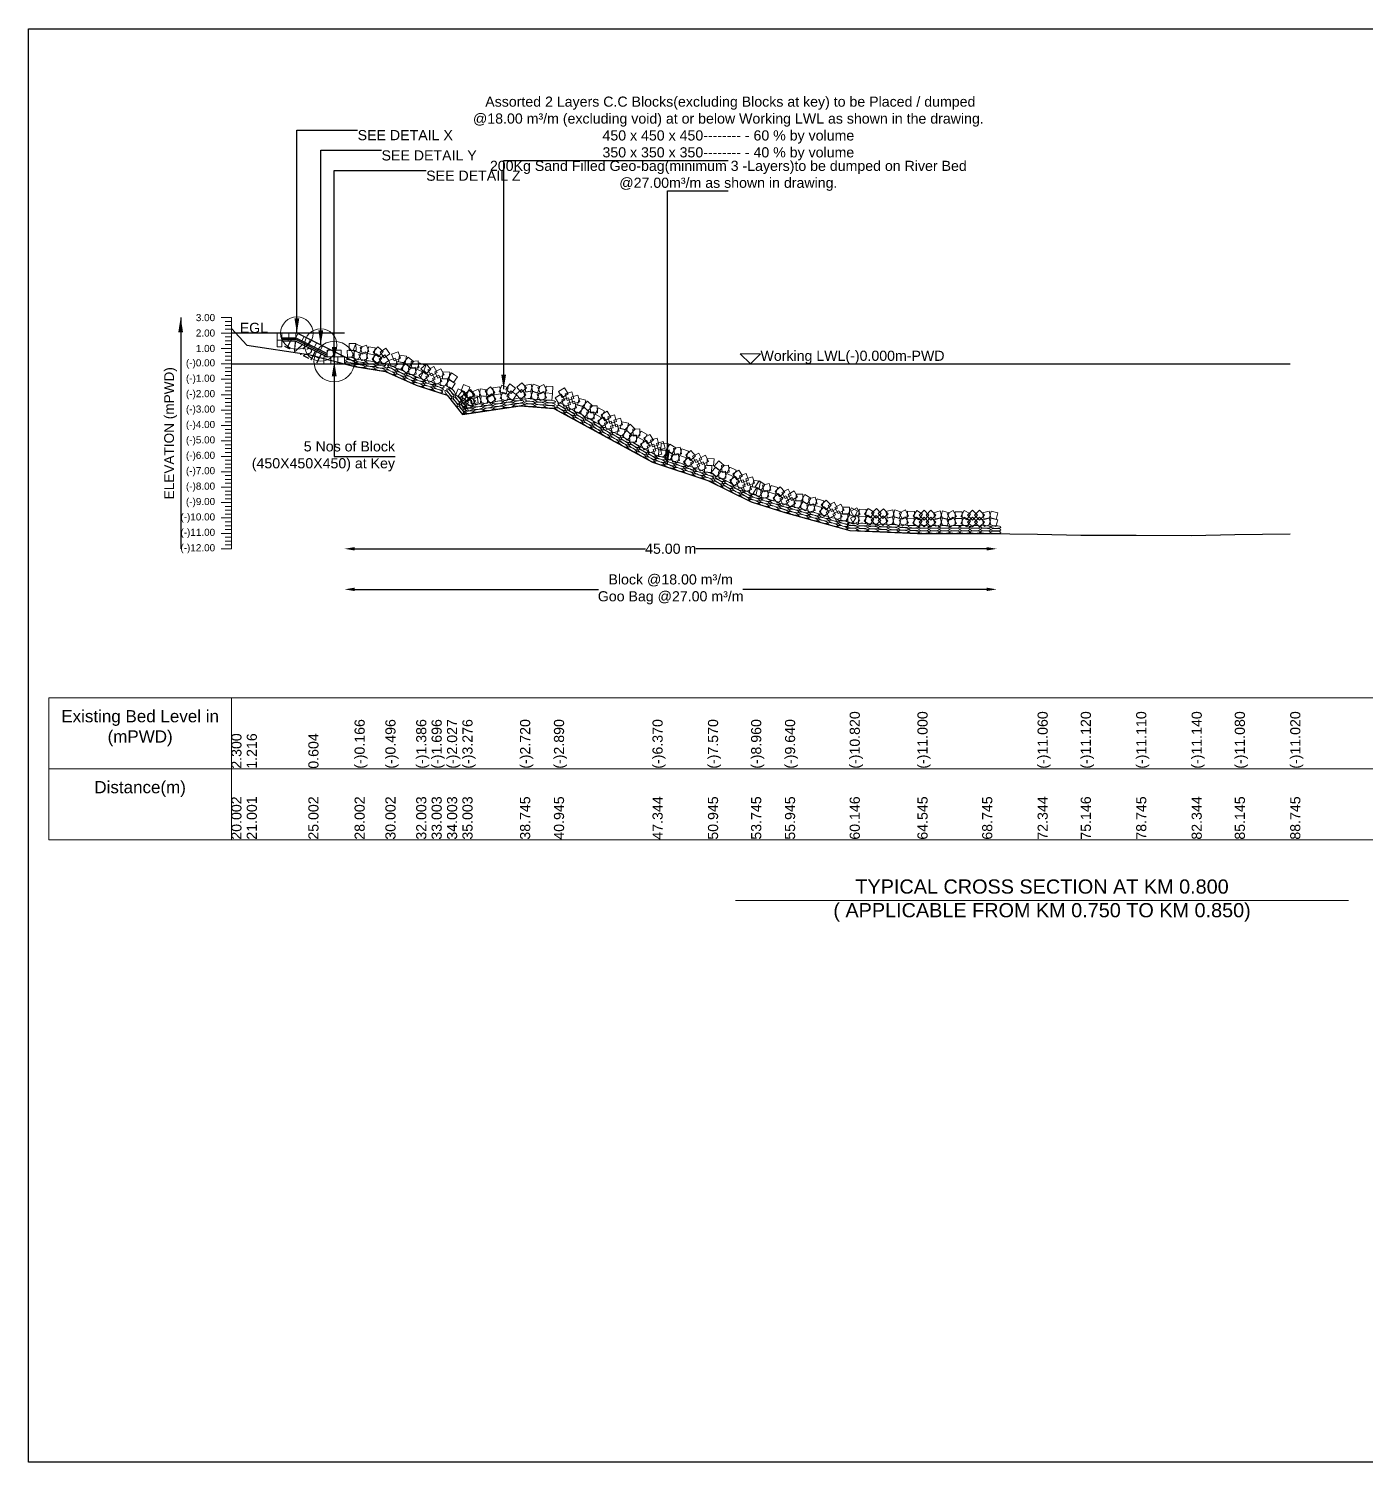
# Model space of a CAD drawing. Header units: inches. Extents: x 89000 to 1304432, y -10828 to 220529.
# Drawn here: x 323979 to 330574, y 163409 to 170480 of the extents above; entities that cross this region are included whole.
import ezdxf

# ---------------------------------------------------------------- set-up
doc = ezdxf.new("R2010")
doc.units = ezdxf.units.IN
doc.header["$LTSCALE"] = 7
doc.header["$MEASUREMENT"] = 0
for name, color, linetype, lineweight in [('Cross section Data Border', 7, 'Continuous', 9), ('Cross Section Labels', 7, 'Continuous', 9), ('Existing_Bed_Level for Xsection', 7, 'Continuous', 25), ('Long Section Labels', 7, 'Continuous', 9)]:
    doc.layers.add(name, color=color, linetype=linetype, lineweight=lineweight)
doc.styles.get("Standard").update_dxf_attribs({"font": 'arial.ttf'})
doc.dimstyles.new('Appron Lebeling Style', dxfattribs={"dimtxt": 50, "dimasz": 50, "dimexe": 0.18, "dimexo": 0.0625, "dimgap": 0.09, "dimtad": 0, "dimtih": 1, "dimtoh": 1, "dimdec": 4, "dimzin": 0, "dimdsep": 46, "dimtxsty": 'Standard', "dimcen": 0.09, "dimse1": 1, "dimse2": 1, "dimadec": 0, "dimazin": 0, "dimtfac": 1, "dimtdec": 4, "dimtofl": 0, "dimtmove": 0, "dimatfit": 3, "dimfxl": 1, "dimtolj": 1, "dimtzin": 0, "dimarcsym": 0})
doc.dimstyles.get("Standard").update_dxf_attribs({"dimtxt": 0.18, "dimasz": 0.18, "dimexe": 0.18, "dimexo": 0.0625, "dimgap": 0.09, "dimtad": 0, "dimtih": 1, "dimtoh": 1, "dimdec": 4, "dimzin": 0, "dimdsep": 46, "dimtxsty": 'Standard', "dimcen": 0.09, "dimadec": 0, "dimazin": 0, "dimtfac": 1, "dimtdec": 4, "dimtofl": 0, "dimtmove": 0, "dimatfit": 3, "dimfxl": 1, "dimtolj": 1, "dimtzin": 0, "dimarcsym": 0})

# ---------------------------------------------------------------- blocks, each defined once
blk = doc.blocks.new('*D17')
at = {"layer": 'Cross Section Labels', "color": 0, "lineweight": -2, "transparency": 16777216}
for p, q in [((325587.9, 167914.8), (327023.2, 167914.8)), ((328705.8, 167914.8), (327270.4, 167914.8))]:
    blk.add_line(p, q, dxfattribs=at)
at = {"layer": 'Cross Section Labels', "color": 0, "transparency": 16777216}
for points in [[(325587.9, 167923.2), (325587.9, 167906.5), (325537.9, 167914.8)], [(328705.8, 167923.2), (328705.8, 167906.5), (328755.8, 167914.8)]]:
    blk.add_solid(points, dxfattribs=at)
at = {"layer": 'Defpoints', "color": 0, "transparency": 16777216}
for p in [(325537.9, 168826.8), (328755.8, 167989.6), (328755.8, 167914.8)]:
    blk.add_point(p, dxfattribs=at)
at = {"layer": 'Cross Section Labels', "color": 0, "transparency": 16777216, "insert": (327146.8, 167914.8), "char_height": 50, "attachment_point": 5}
blk.add_mtext('\\A1;45.00 m', dxfattribs=at)
blk = doc.blocks.new('*D18')
at = {"layer": 'Cross Section Labels', "color": 0, "lineweight": -2, "transparency": 16777216}
for p, q in [((325587.9, 167714.8), (326791.2, 167714.8)), ((328705.8, 167714.8), (327502.4, 167714.8))]:
    blk.add_line(p, q, dxfattribs=at)
at = {"layer": 'Cross Section Labels', "color": 0, "transparency": 16777216}
for points in [[(325587.9, 167723.2), (325587.9, 167706.5), (325537.9, 167714.8)], [(328705.8, 167723.2), (328705.8, 167706.5), (328755.8, 167714.8)]]:
    blk.add_solid(points, dxfattribs=at)
at = {"layer": 'Defpoints', "color": 0, "transparency": 16777216}
for p in [(325537.9, 168826.8), (328755.8, 167989.6), (328755.8, 167714.8)]:
    blk.add_point(p, dxfattribs=at)
at = {"layer": 'Cross Section Labels', "color": 0, "transparency": 16777216, "insert": (327146.8, 167714.8), "char_height": 50, "attachment_point": 5}
blk.add_mtext('\\A1;Block @18.00 m³/m ^JGoo Bag @27.00 m³/m ', dxfattribs=at)

msp = doc.modelspace()

# ---------------------------------------------------------------- linework, layer by layer
msp.add_lwpolyline([(323979.0225, 170480.18743), (333979.0225, 170480.18743), (333979.0225, 163409.18743), (323979.0225, 163409.18743)], close=True)
at = {"layer": 'Cross section Data Border'}
msp.add_lwpolyline([(324079.0225, 167180.18743), (331077.66118, 167180.18743), (331077.66118, 166480.18743), (324079.0225, 166480.18743)], close=True, dxfattribs=at)
for points in [[(324979.0225, 167180.18743), (324979.0225, 166480.18743)], [(324079.0225, 166830.18743), (331077.66118, 166830.18743)]]:
    msp.add_lwpolyline(points, dxfattribs=at)
at = {"layer": 'Cross Section Labels'}
msp.add_lwpolyline([(327539.90686, 168826.82743), (327589.90686, 168876.82743), (327489.90686, 168876.82743)], close=True, dxfattribs=at)
msp.add_lwpolyline([(327467.0225, 166180.18743), (328979.0225, 166180.18743), (330491.0225, 166180.18743)], dxfattribs=at)
for centre, radius in [((325302.30686, 168978.82743), 80), ((325420.10686, 168919.92743), 80), ((325486.60686, 168838.22743), 100)]:
    msp.add_circle(centre, radius, dxfattribs=at)
at = {"layer": 'Existing_Bed_Level for Xsection'}
for points in [[(324979.0225, 169001.62743), (325055.01034, 168919.24343), (325359.05294, 168872.73143), (325587.06207, 168814.21143), (325739.08337, 168789.13143), (325891.10467, 168721.49143), (325967.09251, 168697.93143), (326043.12597, 168672.77543), (326119.11381, 168577.85143), (326403.52107, 168620.10743), (326570.70217, 168607.18743), (327057.07314, 168342.70743), (327330.69639, 168251.50743), (327543.50758, 168145.86743), (327710.69428, 168094.18743), (328029.98524, 168004.50743), (328364.35689, 167990.82743), (328683.49998, 167990.82743), (328957.073, 167986.26743), (329169.96279, 167981.70743), (329443.49652, 167982.46743), (329717.07297, 167980.18743), (329929.95221, 167984.74743), (330203.49385, 167989.30743)], [(325537.90686, 168978.82743), (324979.0225, 168978.82743)], [(325606.30686, 168826.82743), (325307.12098, 168976.42037), (325302.30686, 168978.82743), (325296.92451, 168978.82743), (325228.52451, 168978.82743)], [(325228.52451, 168956.02743), (325296.92451, 168956.02743), (325452.40686, 168878.28625)], [(325228.52451, 168948.42743), (325295.13039, 168948.42743), (325452.40686, 168869.78919)], [(325228.52451, 168940.82743), (325293.33627, 168940.82743), (325452.40686, 168861.29214)], [(324979.0225, 168826.82743), (330203.49385, 168826.82743)]]:
    msp.add_lwpolyline(points, dxfattribs=at)
at = {"layer": 'Long Section Labels'}
for points in [[(324979.0225, 169054.82743), (324929.0225, 169054.82743)], [(324979.0225, 169035.82743), (324949.0225, 169035.82743)], [(324979.0225, 169016.82743), (324949.0225, 169016.82743)], [(324979.0225, 168997.82743), (324949.0225, 168997.82743)], [(324979.0225, 167914.82743), (324979.0225, 167990.82743), (324979.0225, 168066.82743), (324979.0225, 168142.82743), (324979.0225, 168218.82743), (324979.0225, 168294.82743), (324979.0225, 168370.82743), (324979.0225, 168446.82743), (324979.0225, 168522.82743), (324979.0225, 168598.82743), (324979.0225, 168674.82743), (324979.0225, 168750.82743), (324979.0225, 168826.82743), (324979.0225, 168902.82743), (324979.0225, 168978.82743), (324979.0225, 169054.82743)], [(324979.0225, 168978.82743), (324929.0225, 168978.82743)], [(324979.0225, 168959.82743), (324949.0225, 168959.82743)], [(324979.0225, 168940.82743), (324949.0225, 168940.82743)], [(324979.0225, 168902.82743), (324929.0225, 168902.82743)], [(324979.0225, 168921.82743), (324949.0225, 168921.82743)], [(324979.0225, 168883.82743), (324949.0225, 168883.82743)], [(324979.0225, 168864.82743), (324949.0225, 168864.82743)], [(324979.0225, 168826.82743), (324929.0225, 168826.82743)], [(324979.0225, 168845.82743), (324949.0225, 168845.82743)], [(324979.0225, 168807.82743), (324949.0225, 168807.82743)], [(324979.0225, 168788.82743), (324949.0225, 168788.82743)], [(324979.0225, 168750.82743), (324929.0225, 168750.82743)], [(324979.0225, 168769.82743), (324949.0225, 168769.82743)], [(324979.0225, 168731.82743), (324949.0225, 168731.82743)], [(324979.0225, 168674.82743), (324929.0225, 168674.82743)], [(324979.0225, 168712.82743), (324949.0225, 168712.82743)], [(324979.0225, 168693.82743), (324949.0225, 168693.82743)], [(324979.0225, 168655.82743), (324949.0225, 168655.82743)], [(324979.0225, 168598.82743), (324929.0225, 168598.82743)], [(324979.0225, 168636.82743), (324949.0225, 168636.82743)], [(324979.0225, 168617.82743), (324949.0225, 168617.82743)], [(324979.0225, 168579.82743), (324949.0225, 168579.82743)], [(324979.0225, 168522.82743), (324929.0225, 168522.82743)], [(324979.0225, 168560.82743), (324949.0225, 168560.82743)], [(324979.0225, 168541.82743), (324949.0225, 168541.82743)], [(324979.0225, 168503.82743), (324949.0225, 168503.82743)], [(324979.0225, 168446.82743), (324929.0225, 168446.82743)], [(324979.0225, 168484.82743), (324949.0225, 168484.82743)], [(324979.0225, 168465.82743), (324949.0225, 168465.82743)], [(324979.0225, 168370.82743), (324929.0225, 168370.82743)], [(324979.0225, 168427.82743), (324949.0225, 168427.82743)], [(324979.0225, 168408.82743), (324949.0225, 168408.82743)], [(324979.0225, 168389.82743), (324949.0225, 168389.82743)], [(324979.0225, 168294.82743), (324929.0225, 168294.82743)], [(324979.0225, 168351.82743), (324949.0225, 168351.82743)], [(324979.0225, 168332.82743), (324949.0225, 168332.82743)], [(324979.0225, 168313.82743), (324949.0225, 168313.82743)], [(324979.0225, 168275.82743), (324949.0225, 168275.82743)], [(324979.0225, 168256.82743), (324949.0225, 168256.82743)], [(324979.0225, 168237.82743), (324949.0225, 168237.82743)], [(324979.0225, 168218.82743), (324929.0225, 168218.82743)], [(324979.0225, 168199.82743), (324949.0225, 168199.82743)], [(324979.0225, 168180.82743), (324949.0225, 168180.82743)], [(324979.0225, 168161.82743), (324949.0225, 168161.82743)], [(324979.0225, 168142.82743), (324929.0225, 168142.82743)], [(324979.0225, 168123.82743), (324949.0225, 168123.82743)], [(324979.0225, 168104.82743), (324949.0225, 168104.82743)], [(324979.0225, 168085.82743), (324949.0225, 168085.82743)], [(324979.0225, 168066.82743), (324929.0225, 168066.82743)], [(324979.0225, 168047.82743), (324949.0225, 168047.82743)], [(324979.0225, 168028.82743), (324949.0225, 168028.82743)], [(324979.0225, 168009.82743), (324949.0225, 168009.82743)], [(324979.0225, 167990.82743), (324929.0225, 167990.82743)], [(324979.0225, 167971.82743), (324949.0225, 167971.82743)], [(324979.0225, 167952.82743), (324949.0225, 167952.82743)], [(324979.0225, 167914.82743), (324929.0225, 167914.82743)], [(324979.0225, 167933.82743), (324949.0225, 167933.82743)]]:
    msp.add_lwpolyline(points, dxfattribs=at)
for points in [[(325228.52451, 168978.82743), (325205.72451, 168978.82743), (325205.72451, 168944.62743), (325228.52451, 168944.62743)], [(325228.52451, 168944.62743), (325205.72451, 168944.62743), (325205.72451, 168910.42743), (325228.52451, 168910.42743)], [(325262.72451, 168978.82743), (325228.52451, 168978.82743), (325228.52451, 168956.02743), (325262.72451, 168956.02743)], [(325296.92451, 168978.82743), (325262.72451, 168978.82743), (325262.72451, 168956.02743), (325296.92451, 168956.02743)], [(325337.71039, 168961.12566), (325307.12098, 168976.42037), (325296.92451, 168956.02743), (325327.51392, 168940.73272)], [(325368.2998, 168945.83096), (325337.71039, 168961.12566), (325327.51392, 168940.73272), (325358.10333, 168925.43802)], [(325398.88921, 168930.53625), (325368.2998, 168945.83096), (325358.10333, 168925.43802), (325388.69274, 168910.14331)], [(325429.47862, 168915.24155), (325398.88921, 168930.53625), (325388.69274, 168910.14331), (325419.28215, 168894.84861)], [(325593.77376, 168927.09219), (325559.57575, 168926.72399), (325559.94395, 168892.52597), (325594.14197, 168892.89418)], [(325460.06803, 168899.94684), (325429.47862, 168915.24155), (325419.28215, 168894.84861), (325449.87156, 168879.5539)], [(325469.50686, 168861.02743), (325435.30686, 168861.02743), (325435.30686, 168826.82743), (325469.50686, 168826.82743)], [(325486.60686, 168895.22743), (325452.40686, 168895.22743), (325452.40686, 168861.02743), (325486.60686, 168861.02743)], [(325503.70686, 168861.02743), (325469.50686, 168861.02743), (325469.50686, 168826.82743), (325503.70686, 168826.82743)], [(325520.80686, 168895.22743), (325486.60686, 168895.22743), (325486.60686, 168861.02743), (325520.80686, 168861.02743)], [(325537.90686, 168861.02743), (325503.70686, 168861.02743), (325503.70686, 168826.82743), (325537.90686, 168826.82743)], [(325585.27168, 168893.96585), (325551.07366, 168893.59765), (325551.44186, 168859.39963), (325585.63988, 168859.76783)], [(325619.33277, 168877.7533), (325588.18236, 168891.87037), (325574.06528, 168860.71996), (325605.2157, 168846.60289)], [(325624.89973, 168911.49717), (325593.74932, 168925.61425), (325579.63224, 168894.46383), (325610.78266, 168880.34676)], [(325640.43395, 168885.69236), (325608.42021, 168873.66072), (325620.45185, 168841.64698), (325652.46559, 168853.67862)], [(325646.00091, 168919.43623), (325613.98717, 168907.40459), (325626.01881, 168875.39085), (325658.03255, 168887.42249)], [(325683.84219, 168872.19117), (325650.09832, 168877.75813), (325644.53136, 168844.01425), (325678.27523, 168838.4473)], [(325689.40915, 168905.93504), (325655.66528, 168911.502), (325650.09832, 168877.75813), (325683.84219, 168872.19117)], [(325721.99554, 168854.92342), (325695.54298, 168876.60065), (325673.86575, 168850.14809), (325700.31831, 168828.47086)], [(325727.5625, 168888.66729), (325701.10994, 168910.34452), (325679.43271, 168883.89196), (325705.88527, 168862.21473)], [(325735.62045, 168870.82775), (325707.81557, 168850.91473), (325727.72859, 168823.10984), (325755.53347, 168843.02286)], [(325741.18741, 168904.57162), (325713.38253, 168884.6586), (325733.29554, 168856.85371), (325761.10043, 168876.76673)], [(325813.759, 168854.48825), (325801.48235, 168886.40884), (325769.56176, 168874.13219), (325781.83841, 168842.2116)], [(325842.4652, 168864.63054), (325808.68389, 168869.96561), (325803.34882, 168836.1843), (325837.13013, 168830.84923)], [(325878.20411, 168839.03345), (325851.62481, 168860.55508), (325830.10318, 168833.97578), (325856.68248, 168812.45415)], [(325799.85619, 168823.24162), (325787.57954, 168855.16221), (325755.65896, 168842.88556), (325767.93561, 168810.96497)], [(325828.5624, 168833.3839), (325794.78109, 168838.71898), (325789.44601, 168804.93767), (325823.22733, 168799.60259)], [(325864.30131, 168807.78682), (325837.72201, 168829.30845), (325816.20037, 168802.72915), (325842.77968, 168781.20752)], [(325886.72305, 168810.14352), (325852.70913, 168806.58075), (325856.2719, 168772.56684), (325890.28582, 168776.1296)], [(325900.62585, 168841.39016), (325866.61193, 168837.82739), (325870.1747, 168803.81347), (325904.18862, 168807.37624)], [(325925.31882, 168786.12429), (325894.07219, 168800.02709), (325880.16939, 168768.78046), (325911.41602, 168754.87766)], [(325939.22163, 168817.37092), (325907.97499, 168831.27373), (325894.07219, 168800.02709), (325925.31882, 168786.12429)], [(325952.90722, 168767.38052), (325929.6667, 168792.47073), (325904.57649, 168769.23021), (325927.81701, 168744.14)], [(325963.03527, 168800.04644), (325939.79475, 168825.13665), (325914.70455, 168801.89613), (325937.94507, 168776.80593)], [(325978.70665, 168813.93867), (325948.44039, 168798.01404), (325964.36502, 168767.74779), (325994.63128, 168783.67242)], [(326028.71902, 168772.41338), (326013.34389, 168802.96245), (325982.79483, 168787.58731), (325998.16996, 168757.03825)], [(326056.2807, 168785.34654), (326022.13725, 168787.31256), (326020.17123, 168753.16912), (326054.31467, 168751.20309)], [(325968.57859, 168781.27275), (325938.31234, 168765.34812), (325954.23696, 168735.08187), (325984.50322, 168751.00649)], [(326017.9765, 168739.94435), (326002.60137, 168770.49341), (325972.05231, 168755.11828), (325987.42744, 168724.56921)], [(326045.53818, 168752.8775), (326011.39473, 168754.84353), (326009.42871, 168720.70008), (326043.57215, 168718.73406)], [(326083.63466, 168730.94263), (326055.05611, 168749.72845), (326036.2703, 168721.14991), (326064.84884, 168702.36409)], [(326094.37718, 168763.41167), (326065.79863, 168782.19749), (326047.01282, 168753.61894), (326075.59136, 168734.83313)], [(326156.48577, 168712.64856), (326124.63422, 168725.10323), (326112.17956, 168693.25168), (326144.03111, 168680.79701)], [(326345.32283, 168708.85106), (326313.50578, 168721.3936), (326300.96324, 168689.57655), (326332.78029, 168677.03401)], [(326353.42722, 168728.16181), (326333.0498, 168700.69544), (326360.51617, 168680.31803), (326380.89358, 168707.7844)], [(326435.09107, 168708.00585), (326412.83291, 168733.97149), (326386.86727, 168711.71334), (326409.12542, 168685.74769)], [(326458.74278, 168727.17637), (326425.12555, 168720.8897), (326431.41221, 168687.27248), (326465.02944, 168693.55914)], [(326500.99047, 168715.02675), (326468.73832, 168726.4039), (326457.36118, 168694.15176), (326489.61332, 168682.77461)], [(326521.32809, 168724.75659), (326490.47165, 168710.00802), (326505.22021, 168679.15158), (326536.07665, 168693.90015)], [(326565.73922, 168715.0505), (326531.6409, 168717.68566), (326529.00573, 168683.58734), (326563.10406, 168680.95217)], [(326129.78673, 168691.27565), (326097.93518, 168703.73032), (326085.48052, 168671.87876), (326117.33207, 168659.4241)], [(326116.6266, 168692.979), (326096.24919, 168665.51263), (326123.71556, 168645.13522), (326144.09297, 168672.60159)], [(326121.65272, 168659.15034), (326101.27531, 168631.68398), (326128.74167, 168611.30656), (326149.11908, 168638.77293)], [(326153.04251, 168652.2151), (326131.6696, 168678.91414), (326104.97056, 168657.54123), (326126.34347, 168630.84219)], [(326177.9188, 168677.64675), (326150.43621, 168698.00228), (326130.08068, 168670.5197), (326157.56326, 168650.16417)], [(326169.87225, 168613.86653), (326164.69205, 168647.67194), (326130.88664, 168642.49173), (326136.06685, 168608.68632)], [(326179.74155, 168673.58802), (326158.36864, 168700.28705), (326131.6696, 168678.91414), (326153.04251, 168652.2151)], [(326182.94491, 168643.81809), (326155.46233, 168664.17362), (326135.1068, 168636.69104), (326162.58938, 168616.33551)], [(326196.57129, 168635.23944), (326191.39108, 168669.04485), (326157.58568, 168663.86464), (326162.76589, 168630.05923)], [(326196.70627, 168701.60386), (326165.33388, 168687.98721), (326178.95053, 168656.61482), (326210.32292, 168670.23147)], [(326201.73238, 168667.7752), (326170.35999, 168654.15855), (326183.97664, 168622.78616), (326215.34903, 168636.40281)], [(326240.59881, 168699.16975), (326206.62276, 168703.07721), (326202.7153, 168669.10117), (326236.69135, 168665.1937)], [(326245.62493, 168665.34109), (326211.64888, 168669.24855), (326207.74142, 168635.27251), (326241.71746, 168631.36504)], [(326258.25827, 168713.18516), (326231.46212, 168691.93413), (326252.71316, 168665.13798), (326279.50931, 168686.38901)], [(326263.28439, 168679.35651), (326236.48824, 168658.10547), (326257.73927, 168631.30932), (326284.53542, 168652.56036)], [(326303.71565, 168713.61508), (326269.88699, 168708.58896), (326274.9131, 168674.7603), (326308.74176, 168679.78642)], [(326308.74176, 168679.78642), (326274.9131, 168674.7603), (326279.93922, 168640.93164), (326313.76788, 168645.95776)], [(326350.34894, 168675.0224), (326318.53189, 168687.56494), (326305.98935, 168655.74789), (326337.80641, 168643.20535)], [(326358.45333, 168694.33315), (326338.07592, 168666.86679), (326365.54228, 168646.48937), (326385.91969, 168673.95574)], [(326432.4559, 168673.90752), (326410.19775, 168699.87316), (326384.2321, 168677.61501), (326406.49026, 168651.64937)], [(326456.10761, 168693.07804), (326422.49038, 168686.79138), (326428.77705, 168653.17415), (326462.39427, 168659.46082)], [(326498.3553, 168680.92843), (326466.10316, 168692.30557), (326454.72601, 168660.05343), (326486.97815, 168648.67629)], [(326518.69292, 168690.65826), (326487.83648, 168675.90969), (326502.58505, 168645.05326), (326533.44148, 168659.80182)], [(326563.10406, 168680.95217), (326529.00573, 168683.58734), (326526.37056, 168649.48901), (326560.46889, 168646.85384)], [(326624.2764, 168648.77996), (326606.40811, 168677.94096), (326577.24711, 168660.07266), (326595.1154, 168630.91166)], [(326640.61441, 168678.82509), (326622.74612, 168707.98609), (326593.58512, 168690.11779), (326611.45341, 168660.95679)], [(326642.36805, 168659.32881), (326609.56637, 168649.64948), (326619.2457, 168616.84779), (326652.04739, 168626.52713)], [(326658.70606, 168689.37393), (326625.90438, 168679.6946), (326635.58371, 168646.89292), (326668.3854, 168656.57225)], [(326698.43972, 168640.25116), (326688.73427, 168673.04512), (326655.9403, 168663.33967), (326665.64575, 168630.54571)], [(326727.8601, 168648.08399), (326694.60855, 168656.08237), (326686.61016, 168622.83082), (326719.86172, 168614.83243)], [(326682.10171, 168610.20603), (326672.39626, 168643), (326639.60229, 168633.29455), (326649.30774, 168600.50058)], [(326711.52209, 168618.03887), (326678.27054, 168626.03725), (326670.27215, 168592.7857), (326703.52371, 168584.78731)], [(326745.11753, 168589.68703), (326720.32949, 168613.24956), (326696.76696, 168588.46151), (326721.555, 168564.89898)], [(326761.45554, 168619.73215), (326736.6675, 168643.29468), (326713.10497, 168618.50664), (326737.89301, 168594.94411)], [(326767.65557, 168590.25742), (326733.46621, 168589.40446), (326734.31917, 168555.2151), (326768.50853, 168556.06806)], [(326783.99358, 168620.30254), (326749.80422, 168619.44958), (326750.65718, 168585.26022), (326784.84654, 168586.11318)], [(326804.22406, 168563.25181), (326774.17894, 168579.58982), (326757.84092, 168549.54469), (326787.88605, 168533.20668)], [(326820.56207, 168593.29693), (326790.51695, 168609.63494), (326774.17894, 168579.58982), (326804.22406, 168563.25181)], [(326850.93027, 168564.45901), (326833.06198, 168593.62001), (326803.90098, 168575.75171), (326821.76927, 168546.59071)], [(326869.02192, 168575.00786), (326836.22024, 168565.32853), (326845.89957, 168532.52684), (326878.70126, 168542.20617)], [(326834.59226, 168534.41389), (326816.72397, 168563.57489), (326787.56297, 168545.70659), (326805.43126, 168516.54559)], [(326852.68391, 168544.96274), (326819.88223, 168535.2834), (326829.56156, 168502.48172), (326862.36325, 168512.16105)], [(326892.41757, 168495.83996), (326882.71212, 168528.63393), (326849.91815, 168518.92848), (326859.6236, 168486.13451)], [(326908.75558, 168525.88508), (326899.05013, 168558.67905), (326866.25616, 168548.9736), (326875.96161, 168516.17963)], [(326921.83795, 168503.67279), (326888.5864, 168511.67118), (326880.58801, 168478.41962), (326913.83957, 168470.42124)], [(326938.17596, 168533.71791), (326904.92441, 168541.7163), (326896.92602, 168508.46475), (326930.17758, 168500.46636)], [(326971.7714, 168505.36608), (326946.98336, 168528.92861), (326923.42083, 168504.14056), (326948.20887, 168480.57803)], [(326994.30944, 168505.93647), (326960.12008, 168505.08351), (326960.97304, 168470.89415), (326995.1624, 168471.74711)], [(326955.43339, 168475.32095), (326930.64535, 168498.88348), (326907.08282, 168474.09544), (326931.87086, 168450.53291)], [(326977.97143, 168475.89134), (326943.78207, 168475.03839), (326944.63503, 168440.84903), (326978.82439, 168441.70198)], [(327014.53992, 168448.88573), (326984.4948, 168465.22374), (326968.15678, 168435.17862), (326998.20191, 168418.84061)], [(327030.87793, 168478.93085), (327000.83281, 168495.26886), (326984.4948, 168465.22374), (327014.53992, 168448.88573)], [(327044.90812, 168420.04781), (327027.03983, 168449.20881), (326997.87883, 168431.34051), (327015.74712, 168402.17951)], [(327061.24613, 168450.09294), (327043.37784, 168479.25394), (327014.21684, 168461.38564), (327032.08513, 168432.22464)], [(327079.33778, 168460.64178), (327046.5361, 168450.96245), (327056.21543, 168418.16077), (327089.01712, 168427.8401)], [(327119.07144, 168411.51901), (327109.36599, 168444.31297), (327076.57202, 168434.60752), (327086.27747, 168401.81356)], [(327133.62932, 168434.20001), (327099.4903, 168436.24139), (327097.44892, 168402.10237), (327131.58794, 168400.06099)], [(327062.99977, 168430.59666), (327030.19809, 168420.91733), (327039.87742, 168388.11564), (327072.67911, 168397.79498)], [(327102.73343, 168381.47388), (327093.02798, 168414.26785), (327060.23401, 168404.5624), (327069.93946, 168371.76843)], [(327122.81516, 168401.75477), (327088.67614, 168403.79615), (327086.63475, 168369.65713), (327120.77378, 168367.61574)], [(327160.86313, 168379.73586), (327132.32612, 168398.58471), (327113.47727, 168370.04771), (327142.01428, 168351.19885)], [(327171.67729, 168412.18111), (327143.14028, 168431.02996), (327124.29143, 168402.49295), (327152.82844, 168383.6441)], [(327182.95163, 168384.25103), (327149.44204, 168377.41381), (327156.27926, 168343.90422), (327189.78885, 168350.74144)], [(327193.76579, 168416.69627), (327160.2562, 168409.85905), (327167.09342, 168376.34946), (327200.60301, 168383.18668)], [(327223.69039, 168364.079), (327191.24515, 168374.89316), (327180.43099, 168342.44792), (327212.87623, 168331.63376)], [(327234.50456, 168396.52425), (327202.05931, 168407.33841), (327191.24515, 168374.89316), (327223.69039, 168364.079)], [(327258.64644, 168341.01543), (327235.9398, 168366.5898), (327210.36543, 168343.88316), (327233.07207, 168318.30879)], [(327269.4606, 168373.46068), (327246.75396, 168399.03505), (327221.17959, 168376.32841), (327243.88623, 168350.75404)], [(327285.42124, 168387.01959), (327254.82614, 168371.73628), (327270.10944, 168341.14117), (327300.70455, 168356.42448)], [(327333.15588, 168345.62859), (327317.84822, 168376.21151), (327287.26529, 168360.90385), (327302.57295, 168330.32092)], [(327360.74603, 168358.50087), (327326.60701, 168360.54226), (327324.56563, 168326.40324), (327358.70465, 168324.36185)], [(327274.60708, 168354.57434), (327244.01197, 168339.29104), (327259.29528, 168308.69593), (327289.89039, 168323.97923)], [(327322.34172, 168313.18334), (327307.03406, 168343.76627), (327276.45113, 168328.4586), (327291.75879, 168297.87568)], [(327349.93187, 168326.05563), (327315.79285, 168328.09701), (327313.75147, 168293.95799), (327347.89049, 168291.91661)], [(327394.70721, 168295.59071), (327369.05792, 168318.21269), (327346.43594, 168292.56339), (327372.08524, 168269.94142)], [(327409.91369, 168326.22408), (327384.26439, 168348.84605), (327361.64242, 168323.19676), (327387.29171, 168300.57479)], [(327417.20831, 168297.001), (327383.07452, 168294.87395), (327385.20157, 168260.74016), (327419.33536, 168262.86721)], [(327432.41479, 168327.63436), (327398.281, 168325.50731), (327400.40805, 168291.37352), (327434.54184, 168293.50057)], [(327469.9647, 168302.01091), (327439.33134, 168317.21738), (327424.12486, 168286.58402), (327454.75823, 168271.37754)], [(327501.38696, 168274.32526), (327482.44387, 168302.7998), (327453.96933, 168283.85671), (327472.91242, 168255.38217)], [(327454.75823, 168271.37754), (327424.12486, 168286.58402), (327408.91838, 168255.95066), (327439.55175, 168240.74418)], [(327486.18048, 168243.69189), (327467.2374, 168272.16643), (327438.76286, 168253.22335), (327457.70594, 168224.74881)], [(327503.86626, 168254.90792), (327471.44826, 168244.01237), (327482.34381, 168211.59437), (327514.76181, 168222.48992)], [(327519.07274, 168285.54128), (327486.65474, 168274.64574), (327497.55028, 168242.22773), (327529.96829, 168253.12328)], [(327545.40374, 168207.30069), (327534.48238, 168239.71), (327502.07306, 168228.78864), (327512.99442, 168196.37933)], [(327560.61022, 168237.93405), (327549.68885, 168270.34337), (327517.27954, 168259.42201), (327528.2009, 168227.01269)], [(327574.51164, 168216.22495), (327540.985, 168222.97806), (327534.23189, 168189.45142), (327567.75853, 168182.69831)], [(327589.71811, 168246.85832), (327556.19147, 168253.61142), (327549.43837, 168220.08479), (327582.96501, 168213.33168)], [(327611.45624, 168231.77966), (327582.51284, 168249.99831), (327564.29418, 168221.0549), (327593.23759, 168202.83625)], [(327633.44044, 168236.77802), (327600.08881, 168229.20775), (327607.65908, 168195.85613), (327641.0107, 168203.42639)], [(327674.61168, 168217.50403), (327641.93713, 168227.60424), (327631.83692, 168194.9297), (327664.51147, 168184.82949)], [(327710.06498, 168195.21241), (327686.80309, 168220.2828), (327661.7327, 168197.0209), (327684.9946, 168171.95052)], [(327601.35603, 168199.10511), (327572.41263, 168217.32377), (327554.19398, 168188.38036), (327583.13738, 168170.16171)], [(327623.34023, 168204.10348), (327589.9886, 168196.53321), (327597.55887, 168163.18158), (327630.9105, 168170.75185)], [(327664.51147, 168184.82949), (327631.83692, 168194.9297), (327621.73672, 168162.25515), (327654.41126, 168152.15495)], [(327699.96478, 168162.53787), (327676.70288, 168187.60825), (327651.6325, 168164.34636), (327674.89439, 168139.27597)], [(327715.6243, 168176.44345), (327685.37163, 168160.49303), (327701.32206, 168130.24036), (327731.57473, 168146.19078)], [(327725.72451, 168209.11799), (327695.47184, 168193.16757), (327711.42226, 168162.9149), (327741.67493, 168178.86532)], [(327763.14784, 168137.48623), (327746.39314, 168167.301), (327716.57838, 168150.5463), (327733.33307, 168120.73154)], [(327772.39581, 168170.41213), (327755.64112, 168200.2269), (327725.82635, 168183.4722), (327742.58105, 168153.65744)], [(327790.08989, 168151.66502), (327755.89227, 168152.06917), (327755.48813, 168117.87156), (327789.68574, 168117.46741)], [(327799.33786, 168184.59092), (327765.14025, 168184.99507), (327764.7361, 168150.79746), (327798.93371, 168150.39331)], [(327829.14867, 168131.49347), (327799.74175, 168148.95408), (327782.28114, 168119.54716), (327811.68807, 168102.08655)], [(327838.39665, 168164.41938), (327808.98972, 168181.87998), (327791.52912, 168152.47306), (327820.93604, 168135.01245)], [(327860.24358, 168169.98716), (327827.09987, 168161.55303), (327835.53399, 168128.40932), (327868.6777, 168136.84345)], [(327901.90162, 168151.78923), (327868.97572, 168161.03721), (327859.72775, 168128.1113), (327892.65365, 168118.86333)], [(327937.92206, 168130.42615), (327914.01673, 168154.88377), (327889.55911, 168130.97844), (327913.46444, 168106.52082)], [(327850.9956, 168137.06126), (327817.85189, 168128.62713), (327826.28602, 168095.48342), (327859.42973, 168103.91755)], [(327892.65365, 168118.86333), (327859.72775, 168128.1113), (327850.47977, 168095.1854), (327883.40567, 168085.93743)], [(327928.67409, 168097.50024), (327904.76876, 168121.95787), (327880.31114, 168098.05254), (327904.21646, 168073.59492)], [(327943.96709, 168111.80794), (327914.13899, 168095.07699), (327930.86994, 168065.24889), (327960.69803, 168081.97984)], [(327953.21506, 168144.73384), (327923.38696, 168128.00289), (327940.11791, 168098.1748), (327969.94601, 168114.90574)], [(327993.62914, 168072.75041), (327976.87445, 168102.56517), (327947.05968, 168085.81048), (327963.81438, 168055.99571)], [(328002.87712, 168105.67631), (327986.12242, 168135.49107), (327956.30766, 168118.73638), (327973.06235, 168088.92161)], [(328020.57119, 168086.9292), (327986.37358, 168087.33335), (327985.96943, 168053.13573), (328020.16705, 168052.73159)], [(328029.81917, 168119.8551), (327995.62156, 168120.25925), (327995.21741, 168086.06164), (328029.41502, 168085.65749)], [(328059.62998, 168066.75765), (328030.22306, 168084.21826), (328012.76245, 168054.81133), (328042.16937, 168037.35073)], [(328068.87796, 168099.68355), (328039.47103, 168117.14416), (328022.01042, 168087.73724), (328051.41735, 168070.27663)], [(328064.43213, 168082.37967), (328034.1303, 168066.52284), (328049.98712, 168036.22101), (328080.28896, 168052.07784)], [(328065.83017, 168116.55108), (328035.52834, 168100.69425), (328051.38516, 168070.39242), (328081.687, 168086.24925)], [(328110.56381, 168108.4604), (328076.39239, 168109.85844), (328074.99435, 168075.68702), (328109.16577, 168074.28898)], [(328149.14464, 168061.81731), (328120.2394, 168080.09645), (328101.96026, 168051.19121), (328130.8655, 168032.91207)], [(328150.54268, 168095.98872), (328121.63744, 168114.26786), (328103.3583, 168085.36262), (328132.26354, 168067.08348)], [(328160.72205, 168079.26866), (328135.56142, 168056.1044), (328158.72568, 168030.94378), (328183.88631, 168054.10803)], [(328162.12009, 168113.44007), (328136.95946, 168090.27582), (328160.12372, 168065.11519), (328185.28435, 168088.27945)], [(328218.05851, 168052.72924), (328194.87422, 168077.87141), (328169.73205, 168054.68712), (328192.91634, 168029.54495)], [(328219.45655, 168086.90065), (328196.27226, 168112.04282), (328171.13009, 168088.85853), (328194.31438, 168063.71636)], [(328242.39817, 168106.9155), (328209.03079, 168099.41499), (328216.53129, 168066.04761), (328249.89868, 168073.54811)], [(328285.05831, 168096.30451), (328252.41515, 168106.50568), (328242.21398, 168073.86251), (328274.85715, 168063.66135)], [(328305.03006, 168106.7648), (328274.72823, 168090.90797), (328290.58506, 168060.60614), (328320.88689, 168076.46297)], [(328349.7637, 168098.67412), (328315.59229, 168100.07216), (328314.19425, 168065.90074), (328348.36566, 168064.5027)], [(328389.74258, 168086.20244), (328360.83733, 168104.48158), (328342.55819, 168075.57634), (328371.46344, 168057.2972)], [(328396.67693, 168105.07048), (328372.48425, 168080.89706), (328396.65767, 168056.70438), (328420.85035, 168080.8778)], [(328455.05035, 168080.89706), (328430.85767, 168105.07048), (328406.68425, 168080.8778), (328430.87693, 168056.70438)], [(328477.15463, 168101.83299), (328444.12174, 168092.97475), (328452.97998, 168059.94186), (328486.01286, 168068.8001)], [(328520.21286, 168092.97475), (328487.17998, 168101.83299), (328478.32174, 168068.8001), (328511.35463, 168059.94186)], [(328539.74032, 168104.24271), (328510.11202, 168087.16045), (328527.19428, 168057.53214), (328556.82258, 168074.61441)], [(328584.7673, 168097.98743), (328550.5673, 168097.98743), (328550.5673, 168063.78743), (328584.7673, 168063.78743)], [(328625.22258, 168087.16045), (328595.59428, 168104.24271), (328578.51202, 168074.61441), (328608.14032, 168057.53214)], [(328636.07693, 168105.07048), (328611.88425, 168080.89706), (328636.05767, 168056.70438), (328660.25035, 168080.8778)], [(328694.45035, 168080.89706), (328670.25767, 168105.07048), (328646.08425, 168080.8778), (328670.27693, 168056.70438)], [(328718.40005, 168101.26668), (328685.22412, 168092.9602), (328693.5306, 168059.78427), (328726.70653, 168068.09075)], [(328761.30468, 168091.69207), (328728.42401, 168101.0996), (328719.01648, 168068.21893), (328751.89715, 168058.8114)], [(328109.16577, 168074.28898), (328074.99435, 168075.68702), (328073.59631, 168041.51561), (328107.76773, 168040.11757)], [(328241.00013, 168072.74408), (328207.63275, 168065.24358), (328215.13325, 168031.87619), (328248.50064, 168039.3767)], [(328283.66027, 168062.1331), (328251.01711, 168072.33426), (328240.81594, 168039.6911), (328273.45911, 168029.48993)], [(328303.63202, 168072.59339), (328273.33019, 168056.73656), (328289.18702, 168026.43473), (328319.48885, 168042.29156)], [(328348.36566, 168064.5027), (328314.19425, 168065.90074), (328312.79621, 168031.72933), (328346.96762, 168030.33129)], [(328388.34454, 168052.03103), (328359.43929, 168070.31017), (328341.16015, 168041.40493), (328370.0654, 168023.12579)], [(328396.67693, 168070.87048), (328372.48425, 168046.69706), (328396.65767, 168022.50438), (328420.85035, 168046.6778)], [(328455.05035, 168046.69706), (328430.85767, 168070.87048), (328406.68425, 168046.6778), (328430.87693, 168022.50438)], [(328477.15463, 168067.63299), (328444.12174, 168058.77475), (328452.97998, 168025.74186), (328486.01286, 168034.6001)], [(328520.21286, 168058.77475), (328487.17998, 168067.63299), (328478.32174, 168034.6001), (328511.35463, 168025.74186)], [(328539.74032, 168070.04271), (328510.11202, 168052.96045), (328527.19428, 168023.33214), (328556.82258, 168040.41441)], [(328584.7673, 168063.78743), (328550.5673, 168063.78743), (328550.5673, 168029.58743), (328584.7673, 168029.58743)], [(328625.22258, 168052.96045), (328595.59428, 168070.04271), (328578.51202, 168040.41441), (328608.14032, 168023.33214)], [(328636.07693, 168070.87048), (328611.88425, 168046.69706), (328636.05767, 168022.50438), (328660.25035, 168046.6778)], [(328694.45035, 168046.69706), (328670.25767, 168070.87048), (328646.08425, 168046.6778), (328670.27693, 168022.50438)], [(328717.83008, 168067.07143), (328684.65415, 168058.76495), (328692.96063, 168025.58902), (328726.13656, 168033.8955)], [(328760.7347, 168057.49682), (328727.85403, 168066.90435), (328718.4465, 168034.02368), (328751.32717, 168024.61615)]]:
    msp.add_lwpolyline(points, close=True, dxfattribs=at)
for centre, major_axis in [((325570.43537, 168851.82565), (24.49877, -6.28777)), ((325564.01158, 168826.79686), (24.49877, -6.28777)), ((325567.22348, 168839.31125), (24.49877, -6.28777)), ((325612.90846, 168816.49469), (24.95547, -4.11708)), ((325615.01154, 168829.24238), (24.95547, -4.11708)), ((325617.11461, 168841.99006), (24.95547, -4.11708)), ((325662.8194, 168808.26054), (24.95547, -4.11708)), ((325664.92247, 168821.00823), (24.95547, -4.11708)), ((325667.02555, 168833.75591), (24.95547, -4.11708)), ((325712.73034, 168800.02639), (24.95547, -4.11708)), ((325714.83341, 168812.77408), (24.95547, -4.11708)), ((325716.93648, 168825.52176), (24.95547, -4.11708)), ((325762.55022, 168785.76073), (23.10862, -10.2819)), ((325767.80239, 168797.56501), (23.10862, -10.2819)), ((325773.05456, 168809.36929), (23.10862, -10.2819)), ((325814.01963, 168777.00122), (23.10862, -10.2819)), ((325819.2718, 168788.8055), (23.10862, -10.2819)), ((325808.76746, 168765.19694), (23.10862, -10.2819)), ((325854.98471, 168744.63315), (23.10862, -10.2819)), ((325860.23688, 168756.43743), (23.10862, -10.2819)), ((325865.48905, 168768.24171), (23.10862, -10.2819)), ((325900.8283, 168725.24), (24.15826, -7.49026)), ((325904.65445, 168737.58046), (24.15826, -7.49026)), ((325908.48061, 168749.92092), (24.15826, -7.49026)), ((325949.14483, 168710.25948), (24.15826, -7.49026)), ((325952.97098, 168722.59994), (24.15826, -7.49026)), ((325956.79714, 168734.9404), (24.15826, -7.49026)), ((326001.46419, 168706.97258), (24.01266, -7.94469)), ((326005.52248, 168719.23866), (24.01266, -7.94469)), ((326068.52348, 168692.73392), (15.80645, -19.74542)), ((325997.40591, 168694.7065), (24.01266, -7.94469)), ((326048.35087, 168676.58549), (15.80645, -19.74542)), ((326058.43718, 168684.6597), (15.80645, -19.74542)), ((326079.96378, 168637.09465), (15.80645, -19.74542)), ((326090.05008, 168645.16886), (15.80645, -19.74542)), ((326100.13639, 168653.24307), (15.80645, -19.74542)), ((326294.60048, 168636.57904), (25.01817, 3.71709)), ((326344.63682, 168644.01322), (25.01817, 3.71709)), ((326394.67317, 168651.4474), (25.01817, 3.71709)), ((326396.57192, 168638.66769), (25.01817, 3.71709)), ((326451.31584, 168635.85156), (25.21761, -1.94885)), ((326452.31135, 168648.73315), (25.21761, -1.94885)), ((326502.74656, 168644.83545), (25.21761, -1.94885)), ((326553.18178, 168640.93774), (25.21761, -1.94885)), ((326111.57669, 168597.6038), (15.80645, -19.74542)), ((326121.66299, 168605.67801), (15.80645, -19.74542)), ((326131.7493, 168613.75222), (15.80645, -19.74542)), ((326144.49144, 168614.27649), (25.01817, 3.71709)), ((326146.3902, 168601.49677), (25.01817, 3.71709)), ((326148.28895, 168588.71706), (25.01817, 3.71709)), ((326194.52779, 168621.71067), (25.01817, 3.71709)), ((326196.42654, 168608.93095), (25.01817, 3.71709)), ((326198.3253, 168596.15124), (25.01817, 3.71709)), ((326244.56413, 168629.14485), (25.01817, 3.71709)), ((326246.46289, 168616.36514), (25.01817, 3.71709)), ((326248.36164, 168603.58542), (25.01817, 3.71709)), ((326296.49923, 168623.79932), (25.01817, 3.71709)), ((326298.39799, 168611.01961), (25.01817, 3.71709)), ((326346.53558, 168631.23351), (25.01817, 3.71709)), ((326348.43433, 168618.45379), (25.01817, 3.71709)), ((326398.47068, 168625.88797), (25.01817, 3.71709)), ((326450.32033, 168622.96997), (25.21761, -1.94885)), ((326500.75555, 168619.07227), (25.21761, -1.94885)), ((326501.75105, 168631.95386), (25.21761, -1.94885)), ((326551.19076, 168615.17456), (25.21761, -1.94885)), ((326552.18627, 168628.05615), (25.21761, -1.94885)), ((326600.5976, 168598.28415), (22.22004, -12.08287)), ((326606.76974, 168609.63453), (22.22004, -12.08287)), ((326612.94188, 168620.98491), (22.22004, -12.08287)), ((326645.03768, 168574.11842), (22.22004, -12.08287)), ((326651.20981, 168585.4688), (22.22004, -12.08287)), ((326657.38195, 168596.81918), (22.22004, -12.08287)), ((326695.64989, 168561.30307), (22.22004, -12.08287)), ((326701.82203, 168572.65345), (22.22004, -12.08287)), ((326689.47775, 168549.95269), (22.22004, -12.08287)), ((326733.91783, 168525.78695), (22.22004, -12.08287)), ((326740.08996, 168537.13733), (22.22004, -12.08287)), ((326746.2621, 168548.48771), (22.22004, -12.08287)), ((326778.3579, 168501.62122), (22.22004, -12.08287)), ((326784.53004, 168512.9716), (22.22004, -12.08287)), ((326790.70218, 168524.32198), (22.22004, -12.08287)), ((326828.97011, 168488.80587), (22.22004, -12.08287)), ((326835.14225, 168500.15625), (22.22004, -12.08287)), ((326822.79798, 168477.45549), (22.22004, -12.08287)), ((326867.23805, 168453.28976), (22.22004, -12.08287)), ((326873.41019, 168464.64014), (22.22004, -12.08287)), ((326879.58233, 168475.99051), (22.22004, -12.08287)), ((326911.67813, 168429.12402), (22.22004, -12.08287)), ((326917.85026, 168440.4744), (22.22004, -12.08287)), ((326924.0224, 168451.82478), (22.22004, -12.08287)), ((326962.29034, 168416.30867), (22.22004, -12.08287)), ((326968.46248, 168427.65905), (22.22004, -12.08287)), ((326956.1182, 168404.95829), (22.22004, -12.08287)), ((327000.55828, 168380.79256), (22.22004, -12.08287)), ((327006.73041, 168392.14294), (22.22004, -12.08287)), ((327012.90255, 168403.49332), (22.22004, -12.08287)), ((327044.99835, 168356.62682), (22.22004, -12.08287)), ((327051.17049, 168367.9772), (22.22004, -12.08287)), ((327057.34263, 168379.32758), (22.22004, -12.08287)), ((327094.81932, 168350.55457), (23.99506, -7.99767)), ((327098.90467, 168362.81167), (23.99506, -7.99767)), ((327090.73397, 168338.29748), (23.99506, -7.99767)), ((327138.72409, 168322.30213), (23.99506, -7.99767)), ((327142.80944, 168334.55923), (23.99506, -7.99767)), ((327146.89479, 168346.81632), (23.99506, -7.99767)), ((327186.71422, 168306.30679), (23.99506, -7.99767)), ((327190.79957, 168318.56388), (23.99506, -7.99767)), ((327194.88492, 168330.82097), (23.99506, -7.99767)), ((327234.70434, 168290.31144), (23.99506, -7.99767)), ((327238.78969, 168302.56853), (23.99506, -7.99767)), ((327242.87504, 168314.82562), (23.99506, -7.99767)), ((327286.77981, 168286.57318), (23.99506, -7.99767)), ((327290.86516, 168298.83028), (23.99506, -7.99767)), ((327338.85528, 168282.83493), (23.99506, -7.99767)), ((327282.69446, 168274.31609), (23.99506, -7.99767)), ((327330.68458, 168258.32074), (23.99506, -7.99767)), ((327334.76993, 168270.57784), (23.99506, -7.99767)), ((327376.93912, 168235.76456), (22.65508, -11.24604)), ((327382.68379, 168247.33716), (22.65508, -11.24604)), ((327388.42846, 168258.90977), (22.65508, -11.24604)), ((327422.24927, 168213.27249), (22.65508, -11.24604)), ((327427.99394, 168224.84509), (22.65508, -11.24604)), ((327433.73861, 168236.4177), (22.65508, -11.24604)), ((327479.04876, 168213.92563), (22.65508, -11.24604)), ((327467.55942, 168190.78042), (22.65508, -11.24604)), ((327473.30409, 168202.35302), (22.65508, -11.24604)), ((327512.86957, 168168.28835), (22.65508, -11.24604)), ((327518.61424, 168179.86095), (22.65508, -11.24604)), ((327524.35891, 168191.43356), (22.65508, -11.24604)), ((327558.00146, 168148.14874), (24.16464, -7.46966)), ((327561.81709, 168160.49246), (24.16464, -7.46966)), ((327565.63272, 168172.83617), (24.16464, -7.46966)), ((327610.14637, 168145.55313), (24.16464, -7.46966)), ((327613.962, 168157.89684), (24.16464, -7.46966)), ((327662.29128, 168142.95751), (24.16464, -7.46966)), ((327606.33074, 168133.20941), (24.16464, -7.46966)), ((327654.66002, 168118.27008), (24.16464, -7.46966)), ((327658.47565, 168130.6138), (24.16464, -7.46966)), ((327702.9893, 168103.33075), (24.16464, -7.46966)), ((327706.80493, 168115.67447), (24.16464, -7.46966)), ((327710.62056, 168128.01818), (24.16464, -7.46966)), ((327751.45544, 168089.44872), (24.35053, -6.83939)), ((327754.94912, 168101.8874), (24.35053, -6.83939)), ((327758.4428, 168114.32607), (24.35053, -6.83939)), ((327800.1565, 168075.76994), (24.35053, -6.83939)), ((327803.65018, 168088.20861), (24.35053, -6.83939)), ((327807.14386, 168100.64729), (24.35053, -6.83939)), ((327852.35125, 168074.52983), (24.35053, -6.83939)), ((327855.84493, 168086.9685), (24.35053, -6.83939)), ((327904.54599, 168073.28972), (24.35053, -6.83939)), ((327848.85757, 168062.09116), (24.35053, -6.83939)), ((327897.55863, 168048.41237), (24.35053, -6.83939)), ((327901.05231, 168060.85105), (24.35053, -6.83939)), ((327946.2597, 168034.73359), (24.35053, -6.83939)), ((327949.75338, 168047.17227), (24.35053, -6.83939)), ((327953.24706, 168059.61094), (24.35053, -6.83939)), ((327994.96077, 168021.05481), (24.35053, -6.83939)), ((327998.45445, 168033.49348), (24.35053, -6.83939)), ((328001.94813, 168045.93216), (24.35053, -6.83939)), ((328042.63034, 168010.45549), (25.27166, -1.03393)), ((328043.15849, 168023.36469), (25.27166, -1.03393)), ((328043.68664, 168036.27389), (25.27166, -1.03393)), ((328093.17366, 168008.38763), (25.27166, -1.03393)), ((328093.70181, 168021.29683), (25.27166, -1.03393)), ((328094.22996, 168034.20603), (25.27166, -1.03393)), ((328143.71698, 168006.31977), (25.27166, -1.03393)), ((328144.24513, 168019.22898), (25.27166, -1.03393)), ((328144.77327, 168032.13818), (25.27166, -1.03393)), ((328194.26029, 168004.25192), (25.27166, -1.03393)), ((328194.78844, 168017.16112), (25.27166, -1.03393)), ((328195.31659, 168030.07032), (25.27166, -1.03393)), ((328244.80361, 168002.18406), (25.27166, -1.03393)), ((328245.33176, 168015.09326), (25.27166, -1.03393)), ((328245.85991, 168028.00246), (25.27166, -1.03393)), ((328295.34693, 168000.11621), (25.27166, -1.03393)), ((328295.87508, 168013.02541), (25.27166, -1.03393)), ((328296.40322, 168025.93461), (25.27166, -1.03393)), ((328346.41839, 168010.95755), (25.27166, -1.03393)), ((328346.94654, 168023.86675), (25.27166, -1.03393)), ((328396.1961, 168023.12743), (25.2928, 0)), ((328396.1961, 168010.20743), (25.2928, 0)), ((328446.7817, 168023.12743), (25.2928, 0)), ((328446.7817, 168010.20743), (25.2928, 0)), ((328497.3673, 168023.12743), (25.2928, 0)), ((328497.3673, 168010.20743), (25.2928, 0)), ((328547.9529, 168023.12743), (25.2928, 0)), ((328547.9529, 168010.20743), (25.2928, 0)), ((328598.5385, 168023.12743), (25.2928, 0)), ((328598.5385, 168010.20743), (25.2928, 0)), ((328649.1241, 168023.12743), (25.2928, 0)), ((328649.1241, 168010.20743), (25.2928, 0)), ((328700.03044, 168009.93458), (25.28929, -0.42153)), ((328700.24576, 168022.85279), (25.28929, -0.42153)), ((328750.60901, 168009.09152), (25.28929, -0.42153)), ((328750.82434, 168022.00973), (25.28929, -0.42153)), ((328345.89024, 167998.04835), (25.27166, -1.03393)), ((328396.1961, 167997.28743), (25.2928, 0)), ((328446.7817, 167997.28743), (25.2928, 0)), ((328497.3673, 167997.28743), (25.2928, 0)), ((328547.9529, 167997.28743), (25.2928, 0)), ((328598.5385, 167997.28743), (25.2928, 0)), ((328649.1241, 167997.28743), (25.2928, 0)), ((328699.81511, 167997.01638), (25.28929, -0.42153)), ((328750.39369, 167996.17332), (25.28929, -0.42153))]:
    msp.add_ellipse(centre, major_axis=major_axis, ratio=0.255, dxfattribs=at)

# ---------------------------------------------------------------- texts
at = {"layer": 'Cross section Data Border', "char_height": 60, "width": 800, "attachment_point": 5}
for s, insert in [('Existing Bed Level in (mPWD)', (324529.0225, 167030.18743)), ('Distance(m)', (324529.0225, 166730.18743))]:
    msp.add_mtext(s, dxfattribs=dict(at, insert=insert))
at = {"layer": 'Cross Section Labels'}
for s, insert, char_height, attachment_point in [(' Assorted 2 Layers C.C Blocks(excluding Blocks at key) to be Placed / dumped^J@18.00 m³/m (excluding void) at or below Working LWL as shown in the drawing.^J450 x 450 x 450-------- - 60 % by volume^J350 x 350 x 350-------- - 40 % by volume', (327431.27834, 169830.18743), 50, 8), ('SEE DETAIL X', (325602.30686, 169980.18743), 50, 1), ('SEE DETAIL Y', (325720.10686, 169880.18743), 50, 1), ('SEE DETAIL Z', (325940.50686, 169780.18743), 50, 1), ('200Kg Sand Filled Geo-bag(minimum 3 -Layers)to be dumped on River Bed^J@27.00m³/m as shown in drawing.', (327431.27834, 169680.18743), 50, 8), ('EGL', (325160.12451, 168978.82743), 50, 9), ('Working LWL(-)0.000m-PWD', (327589.90686, 168826.82743), 50, 7), ('5 Nos of Block ^J(450X450X450) at Key', (325786.60686, 168370.82743), 50, 6), ('TYPICAL CROSS SECTION AT KM 0.800^J( APPLICABLE FROM KM 0.750 TO KM 0.850)', (328979.0225, 166180.18743), 70, 5)]:
    msp.add_mtext(s, dxfattribs=dict(at, insert=insert, char_height=char_height, attachment_point=attachment_point))
at = {"layer": 'Cross Section Labels', "insert": (325344.21274, 168915.38919), "char_height": 50, "attachment_point": 2, "rotation": 333.434948823}
msp.add_mtext('1V:2H', dxfattribs=at)
at = {"layer": 'Long Section Labels', "char_height": 35, "attachment_point": 6}
for s, insert in [('3.00', (324899.0225, 169054.82743)), ('2.00', (324899.0225, 168978.82743)), ('1.00', (324899.0225, 168902.82743)), ('(-)0.00', (324899.0225, 168826.82743)), ('(-)1.00', (324899.0225, 168750.82743)), ('(-)2.00', (324899.0225, 168674.82743)), ('(-)3.00', (324899.0225, 168598.82743)), ('(-)4.00', (324899.0225, 168522.82743)), ('(-)5.00', (324899.0225, 168446.82743)), ('(-)6.00', (324899.0225, 168370.82743)), ('(-)7.00', (324899.0225, 168294.82743)), ('(-)8.00', (324899.0225, 168218.82743)), ('(-)9.00', (324899.0225, 168142.82743)), ('(-)10.00', (324899.0225, 168066.82743)), ('(-)11.00', (324899.0225, 167990.82743)), ('(-)12.00', (324899.0225, 167914.82743))]:
    msp.add_mtext(s, dxfattribs=dict(at, insert=insert))
at = {"layer": 'Long Section Labels', "rotation": 90}
for s, insert, char_height, attachment_point in [('ELEVATION (mPWD)', (324679.0225, 168484.82743), 48, 5), ('(-)10.820', (328029.98524, 166830.18743), 50, 1), ('(-)11.000', (328364.35689, 166830.18743), 50, 1), ('(-)11.000', (328364.35689, 166830.18743), 50, 1), ('(-)11.060', (328957.073, 166830.18743), 50, 1), ('(-)11.120', (329169.96279, 166830.18743), 50, 1), ('(-)11.110', (329443.49652, 166830.18743), 50, 1), ('(-)11.140', (329717.07297, 166830.18743), 50, 1), ('(-)11.080', (329929.95221, 166830.18743), 50, 1), ('(-)11.020', (330203.49385, 166830.18743), 50, 1), ('(-)0.166', (325587.06207, 166830.18743), 50, 1), ('(-)0.496', (325739.08337, 166830.18743), 50, 1), ('(-)1.386', (325891.10467, 166830.18743), 50, 1), ('(-)1.696', (325967.09251, 166830.18743), 50, 1), ('(-)2.027', (326043.12597, 166830.18743), 50, 1), ('(-)3.276', (326119.11381, 166830.18743), 50, 1), ('(-)2.720', (326403.52107, 166830.18743), 50, 1), ('(-)2.890', (326570.70217, 166830.18743), 50, 1), ('(-)6.370', (327057.07314, 166830.18743), 50, 1), ('(-)7.570', (327330.69639, 166830.18743), 50, 1), ('(-)8.960', (327543.50758, 166830.18743), 50, 1), ('(-)9.640', (327710.69428, 166830.18743), 50, 1), ('2.300', (324979.0225, 166830.18743), 50, 1), ('1.216', (325055.01034, 166830.18743), 50, 1), ('0.604', (325359.05294, 166830.18743), 50, 1), ('20.002', (324979.0225, 166480.18743), 50, 1), ('21.001', (325055.01034, 166480.18743), 50, 1), ('25.002', (325359.05294, 166480.18743), 50, 1), ('28.002', (325587.06207, 166480.18743), 50, 1), ('30.002', (325739.08337, 166480.18743), 50, 1), ('32.003', (325891.10467, 166480.18743), 50, 1), ('33.003', (325967.09251, 166480.18743), 50, 1), ('34.003', (326043.12597, 166480.18743), 50, 1), ('35.003', (326119.11381, 166480.18743), 50, 1), ('38.745', (326403.52107, 166480.18743), 50, 1), ('40.945', (326570.70217, 166480.18743), 50, 1), ('47.344', (327057.07314, 166480.18743), 50, 1), ('50.945', (327330.69639, 166480.18743), 50, 1), ('53.745', (327543.50758, 166480.18743), 50, 1), ('55.945', (327710.69428, 166480.18743), 50, 1), ('60.146', (328029.98524, 166480.18743), 50, 1), ('64.545', (328364.35689, 166480.18743), 50, 1), ('68.745', (328683.49998, 166480.18743), 50, 1), ('72.344', (328957.073, 166480.18743), 50, 1), ('75.146', (329169.96279, 166480.18743), 50, 1), ('78.745', (329443.49652, 166480.18743), 50, 1), ('82.344', (329717.07297, 166480.18743), 50, 1), ('85.145', (329929.95221, 166480.18743), 50, 1), ('88.745', (330203.49385, 166480.18743), 50, 1)]:
    msp.add_mtext(s, dxfattribs=dict(at, insert=insert, char_height=char_height, attachment_point=attachment_point))

# ---------------------------------------------------------------- dimensions: what is measured, and where the dimension line sits
at = {"layer": 'Cross Section Labels'}
for base, text, picture, middle in [((328755.75726, 167914.82743), '45.00 m', '*D17', (327146.83206, 167914.82743)), ((328755.75726, 167714.82743), 'Block @18.00 m³/m ^JGoo Bag @27.00 m³/m ', '*D18', (327146.83206, 167714.82743))]:
    dim = msp.add_linear_dim(base=base, p1=(325537.90686, 168826.82743), p2=(328755.75726, 167989.62302), text=text, dimstyle='Appron Lebeling Style', dxfattribs=at)
    dim.commit()
    dim.dimension.update_dxf_attribs({"geometry": picture, "text_midpoint": middle})

# ---------------------------------------------------------------- leaders
at = {"layer": 'Cross Section Labels', "annotation_type": 0, "has_hookline": 1}
for points, hookline_direction, text_width in [([(325302.30686, 168978.82743), (325302.30686, 169980.18743), (325602.21686, 169980.18743)], 0, 466.13233), ([(325420.10686, 168919.92743), (325420.10686, 169880.18743), (325720.01686, 169880.18743)], 0, 466.03001), ([(325486.60686, 168838.22743), (325486.60686, 169780.18743), (325940.41686, 169780.18743)], 0, 460.91405), ([(326322.71414, 168702.10052), (326322.71414, 169830.18743), (327431.18834, 169830.18743)], 0, 2510.77763), ([(327131.27834, 168331.30482), (327131.27834, 169680.18743), (327431.18834, 169680.18743)], 0, 2345.7367), ([(325486.60686, 168838.22743), (325486.60686, 168370.82743), (325786.69686, 168370.82743)], 1, 701.90996)]:
    msp.add_leader(points, dimstyle='Standard', override={"dimasz": 72}, dxfattribs=dict(at, hookline_direction=hookline_direction, text_width=text_width))
at = {"layer": 'Long Section Labels'}
msp.add_leader([(324729.0225, 169054.82743), (324729.0225, 167914.82743)], dimstyle='Standard', override={"dimasz": 72}, dxfattribs=at)

doc.saveas('drawing.dxf')
